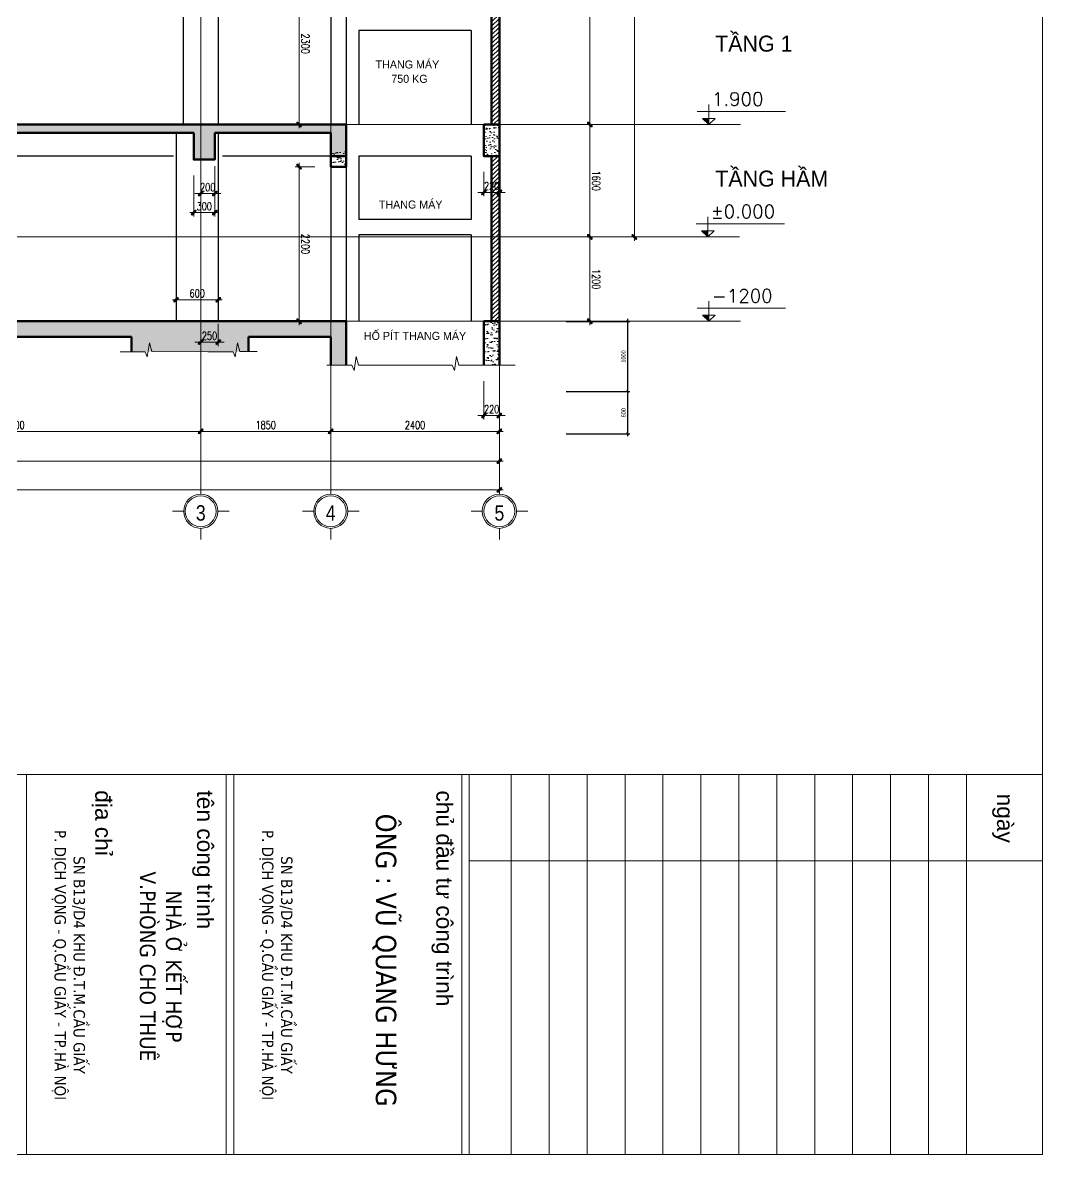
# Model space of a CAD drawing. Extents: x -165145 to 691808, y -202842 to 311040.
# Drawn here: x 602218 to 616730, y 22874 to 38976 of the extents above; entities that cross this region are included whole.
import ezdxf
from ezdxf.enums import TextEntityAlignment as Align

# ---------------------------------------------------------------- set-up
doc = ezdxf.new("R2010")
doc.units = 0
doc.header["$LTSCALE"] = 10
doc.header["$MEASUREMENT"] = 0
for name, pattern in [('ACAD_ISO04W100', [30, 24, -3, 0, -3]), ('HIDDEN', [2.3807, 1.587, -0.7937]), ('TIM', [26.01, 10, -3, 0.01, -3, 10])]:
    doc.linetypes.add(name, pattern=pattern)
doc.layers.get('0').update_dxf_attribs({"linetype": 'CONTINUOUS'})
doc.layers.get('Defpoints').update_dxf_attribs({"color": 5, "linetype": 'CONTINUOUS'})
for name, color, linetype, lineweight in [('ARROWS', 1, 'CONTINUOUS', 0), ('DIM', 8, 'CONTINUOUS', 13), ('GE_KC_DIM', 1, 'CONTINUOUS', 20), ('GE_KC_NETKHUAT', 9, 'HIDDEN', 20), ('KHUNG', 9, 'CONTINUOUS', 13), ('netchia', 2, 'CONTINUOUS', 20), ('NETMANH', 149, 'CONTINUOUS', 5), ('TEXT', 4, 'CONTINUOUS', 20), ('THAY', 147, 'CONTINUOUS', 25), ('TIM TRUC', 8, 'ACAD_ISO04W100', 5), ('TRUC', 251, 'TIM', 5), ('wall', 7, 'CONTINUOUS', 50)]:
    doc.layers.add(name, color=color, linetype=linetype, lineweight=lineweight)
doc.layers.add('KCS_DIM', color=1, linetype='CONTINUOUS')
doc.styles.add('GE_KC-Arial', font='arial.ttf', dxfattribs={"width": 0.75})
doc.styles.add('KCS_SMTEXT', font='arial.ttf', dxfattribs={"width": 0.7})
doc.styles.add('ROMANS', font='romans', dxfattribs={"width": 0.75, "bigfont": 'vns'})
doc.styles.add('STYLE1', font='')
doc.styles.add('Title', font='')
doc.styles.add('VNARIALH', font='', dxfattribs={"width": 0.75})
doc.styles.add('VnArialNarrowH', font='')
doc.styles.get('STYLE1').set_extended_font_data('.VnAvantH')
doc.styles.get('Title').set_extended_font_data('.VnAvantH')
doc.styles.get('VNARIALH').set_extended_font_data('.VnArialH')
doc.styles.get('VnArialNarrowH').set_extended_font_data('.VnArial NarrowH')
doc.dimstyles.new('fit0.75', dxfattribs={"dimscale": 0.5625, "dimtxt": 200, "dimasz": 75, "dimexe": 100, "dimexo": 400, "dimgap": 0.03, "dimtad": 0, "dimdec": 0, "dimdsep": 46, "dimtxsty": 'ROMANS', "dimblk": 'alex', "dimcen": 150, "dimclrd": 8, "dimclre": 8, "dimclrt": 7, "dimaunit": 1, "dimadec": 0, "dimazin": 0, "dimtfac": 0.072, "dimtdec": 0, "dimtix": 1, "dimtmove": 2, "dimatfit": 3, "dimldrblk": 'a-01', "dimfxl": 100, "dimtvp": 0.8, "dimtolj": 1, "dimarcsym": 0})
doc.dimstyles.new('GE_KC_DIM30', dxfattribs={"dimscale": 30, "dimtxt": 2, "dimasz": 1.2, "dimexe": 1.2, "dimexo": 0, "dimgap": 0.8, "dimtad": 1, "dimdec": 0, "dimzin": 1, "dimdsep": 46, "dimtxsty": 'GE_KC-Arial', "dimblk": 'ARCHTICK', "dimcen": 1.2, "dimdle": 1.2, "dimclrd": 1, "dimclre": 1, "dimclrt": 4, "dimadec": 0, "dimazin": 0, "dimtfac": 1, "dimtdec": 0, "dimtix": 1, "dimtmove": 2, "dimatfit": 3, "dimfxl": 0.15, "dimtvp": 0.833333, "dimtolj": 1, "dimtzin": 0, "dimarcsym": 0})

# ---------------------------------------------------------------- blocks, each defined once
blk = doc.blocks.new('tentruc')
at = {"layer": 'DIM'}
for p, q in [((0, 311), (0, 516)), ((-516, 0), (-311, 0)), ((-516, 0), (-311, 0)), ((311, 0), (516, 0)), ((311, 0), (516, 0)), ((0, -516), (0, -311))]:
    blk.add_line(p, q, dxfattribs=at)
at = {"layer": 'DIM', "ltscale": 0.5}
blk.add_circle((0, 0), 311, dxfattribs=at)
at = {"layer": 'DIM'}
blk.add_circle((0, 0), 281, dxfattribs=at)
at = {"layer": 'DIM', "color": 7, "linetype": 'ByBlock', "ltscale": 0.5, "style": 'VNARIALH', "width": 1.1}
blk.add_attdef('A', text='', height=281, dxfattribs=at).set_placement((0, -107), align=Align.CENTER)
blk = doc.blocks.new('alex')
at = {"layer": 'ARROWS'}
h = blk.add_hatch(color=1, dxfattribs=at)
edge = h.paths.add_edge_path()
edge.add_line((0.4, 0.74), (-0.74, -0.4))
edge.add_ellipse((-0.57, -0.57), major_axis=(0.17, 0.17), ratio=1, start_angle=90, end_angle=270)
edge.add_line((-0.4, -0.74), (0.74, 0.4))
edge.add_ellipse((0.57, 0.57), major_axis=(0.17, 0.17), ratio=1, start_angle=270, end_angle=450)
blk.add_lwpolyline([(0.4, 0.74), (-0.74, -0.4, 1), (-0.4, -0.74), (0.74, 0.4, 1)], format="xyb", close=True, dxfattribs=at)
at = {"layer": 'netchia', "color": 2}
for p, q in [((1.27, 0), (-1.27, 0)), ((0, -1.27), (0, 1.27))]:
    blk.add_line(p, q, dxfattribs=at)
blk = doc.blocks.new('*D693')
at = {"layer": 'Defpoints', "color": 0, "ltscale": 3, "transparency": 16777216}
for p in [(1202409, -298316), (1201959, -300616), (1202409, -300616)]:
    blk.add_point(p, dxfattribs=at)
at = {"layer": 'DIM', "color": 8, "lineweight": -2, "ltscale": 3, "transparency": 16777216}
for p, q in [((1202184, -298316), (1201903, -298316)), ((1201959, -298358), (1201959, -300574)), ((1202184, -300616), (1201903, -300616))]:
    blk.add_line(p, q, dxfattribs=at)
at = {"layer": 'DIM', "color": 8, "lineweight": -2, "ltscale": 3, "transparency": 16777216, "xscale": 42.1875, "yscale": 42.1875, "zscale": 42.1875}
for p, rotation in [((1201959, -298316), 90.00043988019083), ((1201959, -300616), 270.0004398801908)]:
    blk.add_blockref('alex', p, dxfattribs=dict(at, rotation=rotation))
at = {"layer": 'DIM', "color": 7, "ltscale": 3, "transparency": 16777216, "insert": (1202049, -299466), "char_height": 112.5, "attachment_point": 5, "rotation": 270.0004, "style": 'ROMANS'}
blk.add_mtext('\\A1;2300', dxfattribs=at)
blk = doc.blocks.new('a-01')
at = {"layer": 'ARROWS'}
blk.add_hatch(color=256, dxfattribs=at).paths.add_polyline_path([(-1.8, 0.49), (-1.8, -0.49), (0, 0)])
at = {"layer": 'netchia'}
blk.add_lwpolyline([(-1.8, 0.49), (-1.8, -0.49), (0, 0), (0, 0)], close=True, dxfattribs=at)
blk = doc.blocks.new('*D705')
at = {"layer": 'Defpoints', "color": 0, "ltscale": 3, "transparency": 16777216}
for p in [(1202409, -301216), (1201959, -303416), (1202409, -303416)]:
    blk.add_point(p, dxfattribs=at)
at = {"layer": 'DIM', "color": 8, "lineweight": -2, "ltscale": 3, "transparency": 16777216}
for p, q in [((1202184, -301216), (1201903, -301216)), ((1201959, -301258), (1201959, -303374)), ((1202184, -303416), (1201903, -303416))]:
    blk.add_line(p, q, dxfattribs=at)
at = {"layer": 'DIM', "color": 8, "lineweight": -2, "ltscale": 3, "transparency": 16777216, "xscale": 42.1875, "yscale": 42.1875, "zscale": 42.1875}
for p, rotation in [((1201959, -301216), 90.00043988019083), ((1201959, -303416), 270.0004398801908)]:
    blk.add_blockref('alex', p, dxfattribs=dict(at, rotation=rotation))
at = {"layer": 'DIM', "color": 7, "ltscale": 3, "transparency": 16777216, "insert": (1202049, -302316), "char_height": 112.5, "attachment_point": 5, "rotation": 270.0004, "style": 'ROMANS'}
blk.add_mtext('\\A1;2200', dxfattribs=at)
blk = doc.blocks.new('*D735')
at = {"layer": 'Defpoints', "color": 0, "ltscale": 3, "transparency": 16777216}
for p in [(1204818, -302216), (1206097, -302216), (1204818, -303416)]:
    blk.add_point(p, dxfattribs=at)
at = {"layer": 'DIM', "color": 8, "lineweight": -2, "ltscale": 3, "transparency": 16777216}
for p, q in [((1205043, -302216), (1206153, -302216)), ((1206097, -303374), (1206097, -302258)), ((1205043, -303416), (1206153, -303416))]:
    blk.add_line(p, q, dxfattribs=at)
at = {"layer": 'DIM', "color": 8, "lineweight": -2, "ltscale": 3, "transparency": 16777216, "xscale": 42.1875, "yscale": 42.1875, "zscale": 42.1875}
for p, rotation in [((1206097, -302216), 90.00043988019083), ((1206097, -303416), 270.0004398801908)]:
    blk.add_blockref('alex', p, dxfattribs=dict(at, rotation=rotation))
at = {"layer": 'DIM', "color": 7, "ltscale": 3, "transparency": 16777216, "insert": (1206187, -302816), "char_height": 112.5, "attachment_point": 5, "rotation": 270.0004, "style": 'ROMANS'}
blk.add_mtext('\\A1;1200', dxfattribs=at)
blk = doc.blocks.new('*D736')
at = {"layer": 'Defpoints', "color": 0, "ltscale": 3, "transparency": 16777216}
for p in [(1204817, -300616), (1206097, -300616), (1204818, -302216)]:
    blk.add_point(p, dxfattribs=at)
at = {"layer": 'DIM', "color": 8, "lineweight": -2, "ltscale": 3, "transparency": 16777216}
for p, q in [((1205042, -300616), (1206153, -300616)), ((1206097, -302174), (1206097, -300658)), ((1205043, -302216), (1206153, -302216))]:
    blk.add_line(p, q, dxfattribs=at)
at = {"layer": 'DIM', "color": 8, "lineweight": -2, "ltscale": 3, "transparency": 16777216, "xscale": 42.1875, "yscale": 42.1875, "zscale": 42.1875}
for p, rotation in [((1206097, -300616), 90.00043988019083), ((1206097, -302216), 270.0004398801908)]:
    blk.add_blockref('alex', p, dxfattribs=dict(at, rotation=rotation))
at = {"layer": 'DIM', "color": 7, "ltscale": 3, "transparency": 16777216, "insert": (1206187, -301416), "char_height": 112.5, "attachment_point": 5, "rotation": 270.0004, "style": 'ROMANS'}
blk.add_mtext('\\A1;1600', dxfattribs=at)
blk = doc.blocks.new('*D737')
at = {"layer": 'Defpoints', "color": 0, "ltscale": 3, "transparency": 16777216}
for p in [(1204817, -297116), (1206097, -297116), (1204817, -300616)]:
    blk.add_point(p, dxfattribs=at)
at = {"layer": 'DIM', "color": 8, "lineweight": -2, "ltscale": 3, "transparency": 16777216}
for p, q in [((1205042, -297116), (1206153, -297116)), ((1206097, -300574), (1206097, -297158)), ((1205042, -300616), (1206153, -300616))]:
    blk.add_line(p, q, dxfattribs=at)
at = {"layer": 'DIM', "color": 8, "lineweight": -2, "ltscale": 3, "transparency": 16777216, "xscale": 42.1875, "yscale": 42.1875, "zscale": 42.1875}
for p, rotation in [((1206097, -297116), 90.00043988019083), ((1206097, -300616), 270.0004398801908)]:
    blk.add_blockref('alex', p, dxfattribs=dict(at, rotation=rotation))
at = {"layer": 'DIM', "color": 7, "ltscale": 3, "transparency": 16777216, "insert": (1206187, -298866), "char_height": 112.5, "attachment_point": 5, "rotation": 270.0004, "style": 'ROMANS'}
blk.add_mtext('\\A1;3500', dxfattribs=at)
blk = doc.blocks.new('*D749')
at = {"layer": 'Defpoints', "color": 0, "transparency": 16777216}
for p in [(1187309, -303831), (1204809, -304051), (1204809, -305814)]:
    blk.add_point(p, dxfattribs=at)
at = {"layer": 'DIM', "color": 8, "lineweight": -2, "transparency": 16777216}
for p, q in [((1187309, -304056), (1187309, -305871)), ((1204809, -304276), (1204809, -305871)), ((1187352, -305814), (1204767, -305814))]:
    blk.add_line(p, q, dxfattribs=at)
at = {"layer": 'DIM', "color": 8, "lineweight": -2, "transparency": 16777216, "xscale": 42.1875, "yscale": 42.1875, "zscale": 42.1875, "rotation": 180}
blk.add_blockref('alex', (1187309, -305814), dxfattribs=at)
at = {"layer": 'DIM', "color": 8, "lineweight": -2, "transparency": 16777216, "xscale": 42.1875, "yscale": 42.1875, "zscale": 42.1875}
blk.add_blockref('alex', (1204809, -305814), dxfattribs=at)
at = {"layer": 'DIM', "color": 7, "transparency": 16777216, "insert": (1196059, -305724), "char_height": 112.5, "attachment_point": 5, "style": 'ROMANS'}
blk.add_mtext('\\A1;17500', dxfattribs=at)
blk = doc.blocks.new('cot0.000')
at = {"linetype": 'ByBlock', "ltscale": 0.5}
blk.add_hatch(color=7, dxfattribs=at).paths.add_polyline_path([(0, 65), (-67, 65), (0, 0)])
at = {"color": 7, "linetype": 'ByBlock', "ltscale": 0.5}
for p, q in [((-124, 138), (807, 138)), ((0, 212), (0, 0)), ((-121, 0), (332, 0)), ((0, 0), (-67, 65)), ((-67, 65), (67, 65)), ((0, 0), (67, 65))]:
    blk.add_line(p, q, dxfattribs=at)
at = {"color": 7, "linetype": 'ByBlock', "ltscale": 0.5, "style": 'ROMANS'}
blk.add_attdef('%%P0.000', (33, 199), '', height=141, dxfattribs=at)
blk = doc.blocks.new('*D729')
at = {"layer": 'Defpoints', "color": 0, "transparency": 16777216}
for p in [(1204809, -277166), (1204939, -302216), (1206730, -302216)]:
    blk.add_point(p, dxfattribs=at)
at = {"layer": 'DIM', "color": 8, "lineweight": -2, "transparency": 16777216}
for p, q in [((1205034, -277166), (1206786, -277166)), ((1206730, -277208), (1206730, -302174)), ((1205164, -302216), (1206786, -302216))]:
    blk.add_line(p, q, dxfattribs=at)
at = {"layer": 'DIM', "color": 8, "lineweight": -2, "transparency": 16777216, "xscale": 42.1875, "yscale": 42.1875, "zscale": 42.1875}
for p, rotation in [((1206730, -277166), 90), ((1206730, -302216), 270)]:
    blk.add_blockref('alex', p, dxfattribs=dict(at, rotation=rotation))
at = {"layer": 'DIM', "color": 7, "transparency": 16777216, "insert": (1206640, -289691), "char_height": 112.5, "attachment_point": 5, "rotation": 90, "style": 'ROMANS'}
blk.add_mtext('\\A1;25050', dxfattribs=at)
blk = doc.blocks.new('*D731')
at = {"layer": 'Defpoints', "color": 0, "transparency": 16777216}
for p in [(1189959, -304658), (1204809, -304658), (1204809, -305406)]:
    blk.add_point(p, dxfattribs=at)
at = {"layer": 'DIM', "color": 8, "lineweight": -2, "transparency": 16777216}
for p, q in [((1189959, -304883), (1189959, -305462)), ((1204809, -304883), (1204809, -305462)), ((1190002, -305406), (1204767, -305406))]:
    blk.add_line(p, q, dxfattribs=at)
at = {"layer": 'DIM', "color": 8, "lineweight": -2, "transparency": 16777216, "xscale": 42.1875, "yscale": 42.1875, "zscale": 42.1875, "rotation": 180}
blk.add_blockref('alex', (1189959, -305406), dxfattribs=at)
at = {"layer": 'DIM', "color": 8, "lineweight": -2, "transparency": 16777216, "xscale": 42.1875, "yscale": 42.1875, "zscale": 42.1875}
blk.add_blockref('alex', (1204809, -305406), dxfattribs=at)
at = {"layer": 'DIM', "color": 7, "transparency": 16777216, "insert": (1197384, -305316), "char_height": 112.5, "attachment_point": 5, "style": 'ROMANS'}
blk.add_mtext('\\A1;14850', dxfattribs=at)
blk = doc.blocks.new('*D775')
at = {"layer": 'Defpoints', "color": 0, "transparency": 16777216}
for p in [(1202409, -304042), (1204809, -304042), (1202409, -304982)]:
    blk.add_point(p, dxfattribs=at)
at = {"layer": 'DIM', "color": 8, "lineweight": -2, "transparency": 16777216}
for p, q in [((1202409, -304267), (1202409, -305038)), ((1204809, -304267), (1204809, -305038)), ((1204767, -304982), (1202452, -304982))]:
    blk.add_line(p, q, dxfattribs=at)
at = {"layer": 'DIM', "color": 8, "lineweight": -2, "transparency": 16777216, "xscale": 42.1875, "yscale": 42.1875, "zscale": 42.1875, "rotation": 180}
blk.add_blockref('alex', (1202409, -304982), dxfattribs=at)
at = {"layer": 'DIM', "color": 8, "lineweight": -2, "transparency": 16777216, "xscale": 42.1875, "yscale": 42.1875, "zscale": 42.1875}
blk.add_blockref('alex', (1204809, -304982), dxfattribs=at)
at = {"layer": 'DIM', "color": 7, "transparency": 16777216, "insert": (1203609, -304892), "char_height": 112.5, "attachment_point": 5, "style": 'ROMANS'}
blk.add_mtext('\\A1;2400', dxfattribs=at)
blk = doc.blocks.new('*D776')
at = {"layer": 'Defpoints', "color": 0, "transparency": 16777216}
for p in [(1200559, -303848), (1202409, -304042), (1200559, -304982)]:
    blk.add_point(p, dxfattribs=at)
at = {"layer": 'DIM', "color": 8, "lineweight": -2, "transparency": 16777216}
for p, q in [((1200559, -304073), (1200559, -305038)), ((1202409, -304267), (1202409, -305038)), ((1202367, -304982), (1200602, -304982))]:
    blk.add_line(p, q, dxfattribs=at)
at = {"layer": 'DIM', "color": 8, "lineweight": -2, "transparency": 16777216, "xscale": 42.1875, "yscale": 42.1875, "zscale": 42.1875, "rotation": 180}
blk.add_blockref('alex', (1200559, -304982), dxfattribs=at)
at = {"layer": 'DIM', "color": 8, "lineweight": -2, "transparency": 16777216, "xscale": 42.1875, "yscale": 42.1875, "zscale": 42.1875}
blk.add_blockref('alex', (1202409, -304982), dxfattribs=at)
at = {"layer": 'DIM', "color": 7, "transparency": 16777216, "insert": (1201484, -304892), "char_height": 112.5, "attachment_point": 5, "style": 'ROMANS'}
blk.add_mtext('\\A1;1850', dxfattribs=at)
blk = doc.blocks.new('*D752')
at = {"layer": 'Defpoints', "color": 0, "transparency": 16777216}
for p in [(1195259, -303848), (1200559, -303848), (1195259, -304982)]:
    blk.add_point(p, dxfattribs=at)
at = {"layer": 'DIM', "color": 8, "lineweight": -2, "transparency": 16777216}
for p, q in [((1195259, -304073), (1195259, -305038)), ((1200559, -304073), (1200559, -305038)), ((1200517, -304982), (1195302, -304982))]:
    blk.add_line(p, q, dxfattribs=at)
at = {"layer": 'DIM', "color": 8, "lineweight": -2, "transparency": 16777216, "xscale": 42.1875, "yscale": 42.1875, "zscale": 42.1875, "rotation": 180}
blk.add_blockref('alex', (1195259, -304982), dxfattribs=at)
at = {"layer": 'DIM', "color": 8, "lineweight": -2, "transparency": 16777216, "xscale": 42.1875, "yscale": 42.1875, "zscale": 42.1875}
blk.add_blockref('alex', (1200559, -304982), dxfattribs=at)
at = {"layer": 'DIM', "color": 7, "transparency": 16777216, "insert": (1197909, -304892), "char_height": 112.5, "attachment_point": 5, "style": 'ROMANS'}
blk.add_mtext('\\A1;5300', dxfattribs=at)
blk = doc.blocks.new('*D754')
at = {"layer": 'Defpoints', "color": 0, "transparency": 16777216}
for p in [(1200209, -302986), (1200809, -302986), (1200209, -303109)]:
    blk.add_point(p, dxfattribs=at)
at = {"layer": 'DIM', "color": 8, "lineweight": -2, "transparency": 16777216}
for p, q in [((1200209, -303211), (1200209, -303166)), ((1200767, -303109), (1200252, -303109)), ((1200809, -303211), (1200809, -303166))]:
    blk.add_line(p, q, dxfattribs=at)
at = {"layer": 'DIM', "color": 8, "lineweight": -2, "transparency": 16777216, "xscale": 42.1875, "yscale": 42.1875, "zscale": 42.1875, "rotation": 180}
blk.add_blockref('alex', (1200209, -303109), dxfattribs=at)
at = {"layer": 'DIM', "color": 8, "lineweight": -2, "transparency": 16777216, "xscale": 42.1875, "yscale": 42.1875, "zscale": 42.1875}
blk.add_blockref('alex', (1200809, -303109), dxfattribs=at)
at = {"layer": 'DIM', "color": 7, "transparency": 16777216, "insert": (1200509, -303019), "char_height": 112.5, "attachment_point": 5, "style": 'ROMANS'}
blk.add_mtext('\\A1;600', dxfattribs=at)
blk = doc.blocks.new('*D766')
at = {"layer": 'Defpoints', "color": 0, "transparency": 16777216}
for p in [(1200459, -301116), (1200759, -301116), (1200459, -301870)]:
    blk.add_point(p, dxfattribs=at)
at = {"layer": 'DIM', "color": 8, "lineweight": -2, "transparency": 16777216}
for p, q in [((1200459, -301341), (1200459, -301926)), ((1200759, -301341), (1200759, -301926)), ((1200717, -301870), (1200502, -301870))]:
    blk.add_line(p, q, dxfattribs=at)
at = {"layer": 'DIM', "color": 8, "lineweight": -2, "transparency": 16777216, "xscale": 42.1875, "yscale": 42.1875, "zscale": 42.1875, "rotation": 180}
blk.add_blockref('alex', (1200459, -301870), dxfattribs=at)
at = {"layer": 'DIM', "color": 8, "lineweight": -2, "transparency": 16777216, "xscale": 42.1875, "yscale": 42.1875, "zscale": 42.1875}
blk.add_blockref('alex', (1200759, -301870), dxfattribs=at)
at = {"layer": 'DIM', "color": 7, "transparency": 16777216, "insert": (1200609, -301780), "char_height": 112.5, "attachment_point": 5, "style": 'ROMANS'}
blk.add_mtext('\\A1;300', dxfattribs=at)
blk = doc.blocks.new('*D779')
at = {"layer": 'Defpoints', "color": 0, "transparency": 16777216}
for p in [(1204589, -301066), (1204809, -301066), (1204589, -301581)]:
    blk.add_point(p, dxfattribs=at)
at = {"layer": 'DIM', "color": 8, "lineweight": -2, "transparency": 16777216}
for p, q in [((1204589, -301291), (1204589, -301637)), ((1204809, -301291), (1204809, -301637)), ((1204547, -301581), (1204505, -301581)), ((1204809, -301581), (1204589, -301581)), ((1204852, -301581), (1204894, -301581))]:
    blk.add_line(p, q, dxfattribs=at)
at = {"layer": 'DIM', "color": 8, "lineweight": -2, "transparency": 16777216, "xscale": 42.1875, "yscale": 42.1875, "zscale": 42.1875}
blk.add_blockref('alex', (1204589, -301581), dxfattribs=at)
at = {"layer": 'DIM', "color": 8, "lineweight": -2, "transparency": 16777216, "xscale": 42.1875, "yscale": 42.1875, "zscale": 42.1875, "rotation": 180}
blk.add_blockref('alex', (1204809, -301581), dxfattribs=at)
at = {"layer": 'DIM', "color": 7, "transparency": 16777216, "insert": (1204699, -301491), "char_height": 112.5, "attachment_point": 5, "style": 'ROMANS'}
blk.add_mtext('\\A1;220', dxfattribs=at)
blk = doc.blocks.new('*D780')
at = {"layer": 'Defpoints', "color": 0, "transparency": 16777216}
for p in [(1204589, -304041), (1204809, -304041), (1204589, -304756)]:
    blk.add_point(p, dxfattribs=at)
at = {"layer": 'DIM', "color": 8, "lineweight": -2, "transparency": 16777216}
for p, q in [((1204589, -304266), (1204589, -304812)), ((1204809, -304266), (1204809, -304812)), ((1204547, -304756), (1204505, -304756)), ((1204809, -304756), (1204589, -304756)), ((1204852, -304756), (1204894, -304756))]:
    blk.add_line(p, q, dxfattribs=at)
at = {"layer": 'DIM', "color": 8, "lineweight": -2, "transparency": 16777216, "xscale": 42.1875, "yscale": 42.1875, "zscale": 42.1875}
blk.add_blockref('alex', (1204589, -304756), dxfattribs=at)
at = {"layer": 'DIM', "color": 8, "lineweight": -2, "transparency": 16777216, "xscale": 42.1875, "yscale": 42.1875, "zscale": 42.1875, "rotation": 180}
blk.add_blockref('alex', (1204809, -304756), dxfattribs=at)
at = {"layer": 'DIM', "color": 7, "transparency": 16777216, "insert": (1204699, -304666), "char_height": 112.5, "attachment_point": 5, "style": 'ROMANS'}
blk.add_mtext('\\A1;220', dxfattribs=at)
blk = doc.blocks.new('*D801')
at = {"layer": 'Defpoints', "color": 0, "transparency": 16777216}
for p in [(1200559, -300982), (1200759, -300982), (1200759, -301598)]:
    blk.add_point(p, dxfattribs=at)
at = {"layer": 'DIM', "color": 8, "lineweight": -2, "transparency": 16777216}
for p, q in [((1200559, -301207), (1200559, -301654)), ((1200759, -301207), (1200759, -301654)), ((1200517, -301598), (1200475, -301598)), ((1200559, -301598), (1200759, -301598)), ((1200802, -301598), (1200844, -301598))]:
    blk.add_line(p, q, dxfattribs=at)
at = {"layer": 'DIM', "color": 8, "lineweight": -2, "transparency": 16777216, "xscale": 42.1875, "yscale": 42.1875, "zscale": 42.1875}
blk.add_blockref('alex', (1200559, -301598), dxfattribs=at)
at = {"layer": 'DIM', "color": 8, "lineweight": -2, "transparency": 16777216, "xscale": 42.1875, "yscale": 42.1875, "zscale": 42.1875, "rotation": 180}
blk.add_blockref('alex', (1200759, -301598), dxfattribs=at)
at = {"layer": 'DIM', "color": 7, "transparency": 16777216, "insert": (1200659, -301508), "char_height": 112.5, "attachment_point": 5, "style": 'ROMANS'}
blk.add_mtext('\\A1;200', dxfattribs=at)
blk = doc.blocks.new('*D802')
at = {"layer": 'Defpoints', "color": 0, "transparency": 16777216}
for p in [(1200559, -303226), (1200809, -303226), (1200809, -303712)]:
    blk.add_point(p, dxfattribs=at)
at = {"layer": 'DIM', "color": 8, "lineweight": -2, "transparency": 16777216}
for p, q in [((1200559, -303451), (1200559, -303768)), ((1200809, -303451), (1200809, -303768)), ((1200517, -303712), (1200475, -303712)), ((1200559, -303712), (1200809, -303712)), ((1200852, -303712), (1200894, -303712))]:
    blk.add_line(p, q, dxfattribs=at)
at = {"layer": 'DIM', "color": 8, "lineweight": -2, "transparency": 16777216, "xscale": 42.1875, "yscale": 42.1875, "zscale": 42.1875}
blk.add_blockref('alex', (1200559, -303712), dxfattribs=at)
at = {"layer": 'DIM', "color": 8, "lineweight": -2, "transparency": 16777216, "xscale": 42.1875, "yscale": 42.1875, "zscale": 42.1875, "rotation": 180}
blk.add_blockref('alex', (1200809, -303712), dxfattribs=at)
at = {"layer": 'DIM', "color": 7, "transparency": 16777216, "insert": (1200684, -303622), "char_height": 112.5, "attachment_point": 5, "style": 'ROMANS'}
blk.add_mtext('\\A1;250', dxfattribs=at)
blk = doc.blocks.new('_ArchTick')
at = {"color": 0, "linetype": 'ByBlock', "const_width": 0.15}
blk.add_lwpolyline([(-0.5, -0.5), (0.5, 0.5)], dxfattribs=at)
blk = doc.blocks.new('*D1362')
at = {"layer": 'Defpoints', "color": 0, "transparency": 16777216}
for p in [(609952, 34726), (609952, 33726), (610824, 33726)]:
    blk.add_point(p, dxfattribs=at)
at = {"layer": 'GE_KC_DIM', "color": 1, "lineweight": -2, "transparency": 16777216}
for p, q in [((609952, 34726), (610860, 34726)), ((610824, 34762), (610824, 33690)), ((609952, 33726), (610860, 33726))]:
    blk.add_line(p, q, dxfattribs=at)
at = {"layer": 'GE_KC_DIM', "color": 1, "lineweight": -2, "transparency": 16777216, "xscale": 36, "yscale": 36, "zscale": 36}
for p, rotation in [((610824, 34726), 90), ((610824, 33726), 270)]:
    blk.add_blockref('_ArchTick', p, dxfattribs=dict(at, rotation=rotation))
at = {"layer": 'GE_KC_DIM', "color": 4, "transparency": 16777216, "insert": (610770, 34226), "char_height": 60, "attachment_point": 5, "rotation": 90, "style": 'GE_KC-Arial'}
blk.add_mtext('\\A1;1000', dxfattribs=at)
blk = doc.blocks.new('*D1363')
at = {"layer": 'Defpoints', "color": 0, "transparency": 16777216}
for p in [(609952, 33726), (609952, 33126), (610824, 33126)]:
    blk.add_point(p, dxfattribs=at)
at = {"layer": 'GE_KC_DIM', "color": 1, "lineweight": -2, "transparency": 16777216}
for p, q in [((609952, 33726), (610860, 33726)), ((610824, 33762), (610824, 33090)), ((609952, 33126), (610860, 33126))]:
    blk.add_line(p, q, dxfattribs=at)
at = {"layer": 'GE_KC_DIM', "color": 1, "lineweight": -2, "transparency": 16777216, "xscale": 36, "yscale": 36, "zscale": 36}
for p, rotation in [((610824, 33726), 90), ((610824, 33126), 270)]:
    blk.add_blockref('_ArchTick', p, dxfattribs=dict(at, rotation=rotation))
at = {"layer": 'GE_KC_DIM', "color": 4, "transparency": 16777216, "insert": (610770, 33426), "char_height": 60, "attachment_point": 5, "rotation": 90, "style": 'GE_KC-Arial'}
blk.add_mtext('\\A1;600', dxfattribs=at)
blk = doc.blocks.new('A$C3ded5db0')
at = {"layer": 'DIM'}
h = blk.add_hatch(dxfattribs=at)
h.set_pattern_fill('ANSI31', color=256, scale=350, style=0)
h.set_pattern_definition([(45, (-1182612.623, 159693.5), (-30.9359217, 30.9359217), [])])
h.paths.add_polyline_path([(23772.3, 17702.2), (23662.3, 17702.2), (23662.4, 14652.2), (23772.4, 14652.2)])
h.paths.add_polyline_path([(23772.3, 21152.2), (23662.3, 21152.2), (23662.3, 18152.2), (23772.3, 18152.2)])
h.paths.add_polyline_path([(23772.3, 24602.2), (23662.3, 24602.2), (23662.3, 21602.2), (23772.3, 21602.2)])
h.paths.add_polyline_path([(23772.3, 28052.2), (23662.3, 28052.2), (23662.3, 25052.2), (23772.3, 25052.2)])
h.paths.add_polyline_path([(23772.2, 31502.2), (23662.2, 31502.2), (23662.3, 28502.2), (23772.3, 28502.2)])
h.paths.add_polyline_path([(23662.2, 34852.2), (23662.2, 31952.2), (23772.2, 31952.2), (23772.2, 34852.2)])
h.paths.add_polyline_path([(23772.2, 37652.2), (23662.2, 37652.2), (23662.2, 35302.2), (23772.2, 35302.2)])
h = blk.add_hatch(dxfattribs=at)
h.set_pattern_fill('AR-SAND', color=256, scale=50, style=0)
h.set_pattern_definition([(37.5, (-1220959.22, 315268.39), (-3.149668, 96.3411885), [0, -76, 0, -85, 0, -81.25]), (7.5, (-1220959.22, 315268.39), (88.488835, 141.107303), [0, -41, 0, -68.5, 0, -26.25]), (327.5, (-1221020.72, 315268.39), (155.707093, 0.2829527), [0, -25, 0, -90, 0, -117.5]), (317.5, (-1221020.72, 315268.39), (150.30633, 43.883778), [0, -12.5, 0, -59, 0, -67.5])])
h.paths.add_polyline_path([(21592.4, 11852.5), (6742.4, 11852.4), (6742.4, 12932.4), (8065.3, 12932.4), (10461, 14352.1), (10652.4, 14352.1), (10652.4, 14532.1), (14023.8, 14532.1), (14022.4, 14152.1), (14422.4, 14152.1), (14423.8, 14532.1), (19422.4, 14532.1), (19422.4, 14152.7), (19722.4, 14152.7), (19722.4, 14532.7), (21372.4, 14532.1), (21372.2, 14202.1), (21592.4, 14202.1), (21592.4, 14652.1), (10432.4, 14652.1), (10432.4, 14474), (8032.4, 13052.3), (6272.4, 13052.3), (6272.4, 12932.4), (6522.4, 12932.4), (6522.4, 11419.9), (6872.4, 11419.9), (6872.4, 11632.4), (8072.4, 11632.4), (8072.4, 11419.9), (10593.4, 11419.9), (10593.4, 11632.4), (13318.4, 11632.5), (13318.4, 11419.9), (15000.4, 11419.9), (15000.4, 11632.5), (18538.1, 11632.5), (18538.1, 11420), (20200.8, 11422), (20200.8, 11632.5), (21372.4, 11632.5), (21372.4, 11226.3), (21592.4, 11226.3)])
h = blk.add_hatch(dxfattribs=at)
h.set_pattern_fill('AR-SAND', color=256, scale=50, style=0)
h.set_pattern_definition([(37.5, (-1182612.62, 159693.5), (-3.149668, 96.3411885), [0, -76, 0, -85, 0, -81.25]), (7.5, (-1182612.62, 159693.5), (88.488835, 141.107303), [0, -41, 0, -68.5, 0, -26.25]), (327.5, (-1182674.12, 159693.5), (155.707093, 0.2829527), [0, -25, 0, -90, 0, -117.5]), (317.5, (-1182674.12, 159693.5), (150.30633, 43.883778), [0, -12.5, 0, -59, 0, -67.5])])
h.paths.add_polyline_path([(23772.4, 14532.2), (23772.4, 14652.2), (23662.4, 14652.2), (23552.4, 14652.2), (23552.4, 14202.2), (23772.4, 14202.2)])
at = {"layer": 'DIM', "ltscale": 3}
h = blk.add_hatch(dxfattribs=at)
h.set_pattern_fill('AR-SAND', color=256, scale=50, style=0)
h.set_pattern_definition([(37.5, (-781815.81, 263538.11), (-3.149668, 96.3411885), [0, -76, 0, -85, 0, -81.25]), (7.5, (-781815.81, 263538.11), (88.488835, 141.107303), [0, -41, 0, -68.5, 0, -26.25]), (327.5, (-781877.31, 263538.11), (155.707093, 0.282953), [0, -25, 0, -90, 0, -117.5]), (317.5, (-781877.31, 263538.11), (150.30633, 43.883778), [0, -12.5, 0, -59, 0, -67.5])])
h.paths.add_polyline_path([(21372.4, 14272.1), (21592.4, 14272.1), (21592.4, 14052.1), (21372.4, 14052.1)])
h = blk.add_hatch(dxfattribs=at)
h.set_pattern_fill('ANSI31', color=256, scale=350, style=0)
h.set_pattern_definition([(45, (-777669.392, 262988.124), (-30.9359217, 30.9359217), [])])
h.paths.add_polyline_path([(23772.4, 11852.1), (23662.4, 11852.1), (23662.4, 14202.2), (23772.4, 14202.2)])
at = {"layer": 'DIM'}
h = blk.add_hatch(dxfattribs=at)
h.set_pattern_fill('AR-SAND', color=256, scale=50, style=0)
h.set_pattern_definition([(37.5, (-1182612.63, 159893.88), (-3.149668, 96.3411885), [0, -76, 0, -85, 0, -81.25]), (7.5, (-1182612.63, 159893.88), (88.488835, 141.107303), [0, -41, 0, -68.5, 0, -26.25]), (327.5, (-1182674.13, 159893.88), (155.707093, 0.2829527), [0, -25, 0, -90, 0, -117.5]), (317.5, (-1182674.13, 159893.88), (150.30633, 43.883778), [0, -12.5, 0, -59, 0, -67.5])])
h.paths.add_polyline_path([(23772.4, 11852.5), (23552.4, 11852.5), (23552.4, 11227.4), (23772.4, 11226.9)])
blk.add_line((21592.4, 11852.5), (23552.4, 11852.5), dxfattribs=at)
at = {"layer": 'DIM', "ltscale": 3}
blk.add_lwpolyline([(19422.4, 14652.7), (19722.4, 14652.7)], dxfattribs=at)
at = {"layer": 'DIM', "ltscale": 0.05}
for points in [[(19625.3, 11420), (18824.8, 11422), (18791.3, 11547), (18760.3, 11347.5), (18729.8, 11420), (18373.3, 11420)], [(20324.8, 11422), (20076.8, 11422), (20043.3, 11547), (20012.3, 11347.5), (19981.8, 11420), (19625.3, 11420)], [(22968.9, 11226.3), (21768.4, 11228.3), (21734.9, 11353.3), (21703.9, 11153.8), (21673.4, 11226.3), (21316.9, 11226.3)], [(23996.6, 11226.3), (23196.1, 11228.3), (23162.6, 11353.3), (23131.6, 11153.8), (23101.1, 11226.3), (22344.6, 11226.3)]]:
    blk.add_lwpolyline(points, dxfattribs=at)
blk.add_lwpolyline([(0.2, 0), (0.2, 5403.1), (31500, 5403.1), (31500, 0)], close=True, dxfattribs=at)
at = {"layer": 'KHUNG', "color": 7}
for p, q in [((30420.5, 5403.1), (30420.5, 0)), ((23344.4, 4175.5), (31500, 4175.5))]:
    blk.add_line(p, q, dxfattribs=at)
for points in [[(0, 44550), (0, 0), (31500, 0), (31500, 44550)], [(17041.6, 5403.1), (17041.6, 0), (19886.4, 0), (19886.4, 5403.1)], [(19994.5, 5403.1), (19994.5, 0), (23236.3, 0), (23236.3, 5403.1)], [(23344.4, 5403.1), (23344.4, 0), (31500, 0), (31500, 5403.1)]]:
    blk.add_lwpolyline(points, close=True, dxfattribs=at)
at = {"layer": 'NETMANH', "ltscale": 0.05}
for p, q in [((23940.2, 5403.1), (23940.2, 0)), ((24480.2, 5403.1), (24480.2, 0)), ((25020.2, 5403.1), (25020.2, 0)), ((25560.2, 5403.1), (25560.2, 0)), ((26100.2, 5403.1), (26100.2, 0)), ((26640.2, 5403.1), (26640.2, 0)), ((27180.2, 5403.1), (27180.2, 0)), ((27720.2, 5403.1), (27720.2, 0)), ((28260.2, 5403.1), (28260.2, 0)), ((28800.2, 5403.1), (28800.2, 0)), ((29340.2, 5403.1), (29340.2, 0)), ((29880.2, 5403.1), (29880.2, 0))]:
    blk.add_line(p, q, dxfattribs=at)
at = {"layer": 'THAY', "ltscale": 0.05}
for p, q in [((21592.3, 21602.1), (21592.4, 11852.5)), ((21372.3, 21482.1), (21372.4, 14652.1)), ((23772.3, 21482.2), (23772.4, 14652.2)), ((19272.3, 21152.1), (19272.3, 14652.1)), ((19772.3, 21152.1), (19772.3, 14652.1)), ((23372.3, 15992.2), (21772.3, 15992.1)), ((21772.3, 15992.1), (21772.4, 14652.1)), ((23372.3, 15992.2), (23372.4, 14652.2)), ((19172.3, 14532.2), (19172.3, 11852.6)), ((19772.3, 14532.1), (19772.3, 11852.5)), ((21372.4, 14532.1), (21372.4, 11852.5)), ((23772.4, 14532.2), (23772.4, 11852.5)), ((19132.4, 14202.2), (14522.4, 14202.1)), ((21372.4, 14202.1), (19832.4, 14202.7)), ((23372.4, 14202.2), (21772.4, 14202.1)), ((21772.4, 14202.1), (21772.4, 13302.1)), ((23372.4, 14202.2), (23372.4, 13302.1)), ((23772.4, 14202.2), (23552.4, 14202.2)), ((23372.4, 13302.1), (21772.4, 13302.1)), ((21772.4, 13082.1), (21772.4, 11852.5)), ((23372.4, 13082.1), (21772.4, 13082.1)), ((23372.4, 13082.1), (23372.4, 11852.5))]:
    blk.add_line(p, q, dxfattribs=at)
at = {"layer": 'TIM TRUC', "ltscale": 0.05}
blk.add_line((26589.6, 14652.2), (3755.3, 14652), dxfattribs=at)
at = {"layer": 'TRUC', "ltscale": 0.05}
for p, q in [((19522, 38777.4), (19522.5, 9393.5)), ((21372, 38102.6), (21372.5, 9393.5)), ((23772, 38102.6), (23772.5, 9393.6)), ((26589.7, 14652.7), (3755.3, 14652.3)), ((26589.7, 13052.7), (3755.3, 13052.3)), ((26589.7, 11852.7), (3755.3, 11852.3))]:
    blk.add_line(p, q, dxfattribs=at)
at = {"layer": 'wall', "ltscale": 0.05}
for p, q in [((21592.4, 14652.1), (13922.4, 14652.1)), ((19422.4, 14532.7), (14423.8, 14532.1)), ((21372.4, 14532.1), (19722.4, 14532.7)), ((23772.4, 14652.2), (23552.4, 14652.2)), ((21592.4, 11852.5), (6742.4, 11852.4)), ((21592.4, 11852.5), (21592.4, 11226.3)), ((23552.4, 11852.5), (23552.4, 11227.4)), ((23772.4, 11852.5), (23552.4, 11852.5)), ((23772.4, 11852.5), (23772.4, 11226.9)), ((18538.1, 11632.5), (15000.4, 11632.5)), ((18538.1, 11632.5), (18538.1, 11420)), ((21372.4, 11632.5), (20200.8, 11632.5)), ((20200.8, 11422), (20200.8, 11632.5)), ((21372.4, 11632.5), (21372.4, 11226.3))]:
    blk.add_line(p, q, dxfattribs=at)
for points in [[(23772.2, 35302.2), (23772.4, 14202.2), (23552.4, 14202.2), (23552.4, 14652.2)], [(19722.4, 14532.7), (19722.4, 14152.7), (19422.4, 14152.7), (19422.4, 14532.7)], [(21372.4, 14652.1), (21592.4, 14652.1)], [(21592.4, 14652.1), (21592.4, 14202.1), (21372.4, 14202.1), (21372.4, 14532.1)], [(23552.4, 14652.2), (23772.4, 14652.2)], [(21372.4, 14202.1), (21372.4, 14052.1), (21592.4, 14052.1), (21592.4, 14202.1)], [(23772.4, 11852.5), (23772.4, 14202.2), (23662.4, 14202.2), (23662.4, 11852.5)]]:
    blk.add_lwpolyline(points, dxfattribs=at)
blk.add_lwpolyline([(23772.3, 17702.2), (23662.3, 17702.2), (23662.4, 14652.2), (23772.4, 14652.2)], close=True, dxfattribs=at)
at = {"layer": 'DIM', "ltscale": 0.05}
ref = blk.add_blockref('cot0.000', (26753.6, 14652.2), dxfattribs=dict(at, xscale=1.349999999860302, yscale=1.349999999860302, zscale=1.349999999860302))
ref.add_attrib('%%P0.000', '1.900', (26798.2, 14920.2), dxfattribs={"color": 7, "linetype": 'ByBlock', "ltscale": 0.5, "height": 189.84, "style": 'ROMANS'})
ref = blk.add_blockref('cot0.000', (26740, 13052.2), dxfattribs=dict(at, xscale=1.349999999860302, yscale=1.349999999860302, zscale=1.349999999860302))
ref.add_attrib('%%P0.000', '%%p0.000', (26784.7, 13320.2), dxfattribs={"color": 7, "linetype": 'ByBlock', "ltscale": 0.5, "height": 189.84, "style": 'ROMANS'})
ref = blk.add_blockref('cot0.000', (26753.7, 11852.7), dxfattribs=dict(at, xscale=1.349999999860302, yscale=1.349999999860302, zscale=1.349999999860302))
ref.add_attrib('%%P0.000', '-1200', (26798.3, 12120.7), dxfattribs={"color": 7, "linetype": 'ByBlock', "ltscale": 0.5, "height": 189.84, "style": 'ROMANS'})
at = {"layer": 'TEXT'}
ref = blk.add_blockref('tentruc', (19522.4, 9149.9), dxfattribs=dict(at, xscale=-0.78125, yscale=0.78125, zscale=0.78125, rotation=180.0004398684359))
ref.add_attrib('A', '3', dxfattribs={"color": 7, "linetype": 'ByBlock', "ltscale": 0.5, "height": 219.7, "rotation": 0.00044, "style": 'VnArialNarrowH'}).set_placement((19522.4, 9016.6), align=Align.CENTER)
ref = blk.add_blockref('tentruc', (21372.4, 9150), dxfattribs=dict(at, xscale=-0.78125, yscale=0.78125, zscale=0.78125, rotation=180.0004398684359))
ref.add_attrib('A', '4', dxfattribs={"color": 7, "linetype": 'ByBlock', "ltscale": 0.5, "height": 219.7, "rotation": 0.00044, "style": 'VnArialNarrowH'}).set_placement((21372.4, 9016.6), align=Align.CENTER)
ref = blk.add_blockref('tentruc', (23772.4, 9150), dxfattribs=dict(at, xscale=-0.78125, yscale=0.78125, zscale=0.78125, rotation=180.0004398684359))
ref.add_attrib('A', '5', dxfattribs={"color": 7, "linetype": 'ByBlock', "ltscale": 0.5, "height": 219.7, "rotation": 0.00044, "style": 'VnArialNarrowH'}).set_placement((23772.4, 9016.6), align=Align.CENTER)
at = {"layer": 'KCS_DIM', "ltscale": 0.05, "width": 7060.819, "attachment_point": 1, "rotation": 270, "style": 'KCS_SMTEXT'}
for s, insert, char_height in [('{\\W1;địa chỉ}', (18252.1, 5181.1), 231.227), ('{\\W1;tên công trình}', (19700.9, 5177.5), 231.227), ('{\\W1;chủ đầu tư công trình}', (23106.5, 5177.5), 231.227), ('{\\W1;ngày}', (31086, 5132.9), 231.23)]:
    blk.add_mtext(s, dxfattribs=dict(at, insert=insert, char_height=char_height))
at = {"layer": 'KHUNG', "color": 7, "attachment_point": 2, "rotation": 270, "style": 'Title'}
for s, insert, char_height, width in [('{\\fTahoma|b0|i0|c0|p34;ÔNG : VŨ QUANG HƯNG}', (22304.6, 2762.5), 289.863, 4667.393), ('{\\fTahoma|b0|i0|c0|p34;SN B13/D4 KHU Đ.T.M.CẦU GIẤY  \\PP. DỊCH VỌNG - Q.CẦU GIẤY - TP.HÀ NỘI}', (17874.7, 2693.6), 162.323, 5304.585), ('{\\fTahoma|b0|i0|c0|p34;SN B13/D4 KHU Đ.T.M.CẦU GIẤY  \\PP. DỊCH VỌNG - Q.CẦU GIẤY - TP.HÀ NỘI}', (20827.6, 2693.6), 162.323, 5304.585), ('{\\fTahoma|b0|i0|c0|p34;NHÀ Ở KẾT HỢP  \\PV.PHÒNG CHO THUÊ }', (19250.5, 2674), 222.971, 3739.967)]:
    blk.add_mtext(s, dxfattribs=dict(at, insert=insert, char_height=char_height, width=width))
at = {"layer": 'TEXT', "style": 'STYLE1'}
for s, p in [('TẦNG 1', (26843.4, 15689.7)), ('TẦNG HẦM', (26844.9, 13769.4))]:
    blk.add_text(s, height=227.81, dxfattribs=at).set_placement(p)
for s, height, p in [('THANG MÁY', 113.91, (22010.5, 15450)), ('750 KG', 113.91, (22234.2, 15245.8)), ('THANG MÁY', 113.91, (22056.8, 13456.8)), ('HỐ PÍT THANG MÁY', 113.906, (21844, 11588.2))]:
    blk.add_text(s, height=height, rotation=0.00044, dxfattribs=at).set_placement(p)
at = {"layer": 'DIM'}
dim = blk.add_linear_dim(base=(25692.7, 13052.6), p1=(23772.2, 38102.2), p2=(23901.9, 13052.6), angle=90, dimstyle='fit0.75', dxfattribs=at)
dim.commit()
dim.dimension.update_dxf_attribs({"geometry": '*D729', "text_midpoint": (25602.7, 25577.4), "insert": (-1181037, 315268.4)})
at = {"layer": 'DIM', "ltscale": 3}
for base, p1, p2, picture, middle, set_off in [((25059.9, 18152.6007), (23780.477, 14652.1496), (23780.4501, 18152.5908), '*D737', (25149.9134, 16402.3807), (-1181037.0099, 315268.3865)), ((20922, 14652.1), (21372.3, 16952.1), (21372.4, 14652.1), '*D693', (21011.9, 15802.1), (-1181037, 315268.4)), ((25059.9267, 14652.1594), (23780.4928, 13052.6131), (23780.477, 14652.1496), '*D736', (25149.9328, 13852.3919), (-1181037.0099, 315268.3865)), ((20922, 11852.5), (21372.4, 14052.1), (21372.4, 11852.5), '*D705', (21012, 12952.3), (-1181037, 315268.4)), ((25059.9, 13052.6), (23780.5, 11852.5), (23780.5, 13052.6), '*D735', (25149.9, 12452.6), (-1181037, 315268.4))]:
    dim = blk.add_linear_dim(base=base, p1=p1, p2=p2, angle=90.00044, dimstyle='fit0.75', dxfattribs=at)
    dim.commit()
    dim.dimension.update_dxf_attribs({"geometry": picture, "text_midpoint": middle, "insert": set_off})
at = {"layer": 'DIM'}
for base, p1, p2, picture, middle in [((19722.4, 13670.4), (19522.4, 14285.9), (19722.4, 14285.9), '*D801', (19622.4, 13760.4)), ((23552.4, 13687.5), (23772.4, 14202.2), (23552.4, 14202.2), '*D779', (23662.4, 13777.5)), ((19422.4, 13398.6), (19722.4, 14152.7), (19422.4, 14152.7), '*D766', (19572.4, 13488.6)), ((19172.3, 12159.1), (19772.3, 12282), (19172.3, 12282.1), '*D754', (19472.3, 12249.1)), ((19772.3, 11556.9), (19522.4, 12042.9), (19772.3, 12042.9), '*D802', (19647.4, 11646.9)), ((23772.4, 9454), (6272.4, 11437.4), (23772.4, 11217.5), '*D749', (15022.4, 9544)), ((14222.4, 10286.5), (19522.4, 11420.2), (14222.4, 11420.2), '*D752', (16872.4, 10376.5)), ((19522.4, 10286.5), (21372.4, 11226.3), (19522.4, 11420.2), '*D776', (20447.4, 10376.5)), ((21372.4, 10286.5), (23772.4, 11226.9), (21372.4, 11226.3), '*D775', (22572.4, 10376.5)), ((23552.4, 10512.4), (23772.4, 11227.4), (23552.4, 11227.4), '*D780', (23662.4, 10602.4)), ((23772.4, 9862.5), (8922.4, 10610.5), (23772.4, 10610.6), '*D731', (16347.4, 9952.5))]:
    dim = blk.add_linear_dim(base=base, p1=p1, p2=p2, dimstyle='fit0.75', dxfattribs=at)
    dim.commit()
    dim.dimension.update_dxf_attribs({"geometry": picture, "text_midpoint": middle, "insert": (-1181037, 315268.4)})

msp = doc.modelspace()

# ---------------------------------------------------------------- block references
at = {"layer": 'GE_KC_NETKHUAT'}
msp.add_blockref('A$C3ded5db0', (585230.18448, 22873.82276), dxfattribs=at)

# ---------------------------------------------------------------- dimensions: what is measured, and where the dimension line sits
at = {"layer": 'GE_KC_DIM'}
for base, p1, p2, picture, middle in [((610824.49262, 33726.3458), (609951.55956, 34726.3458), (609951.55956, 33726.3458), '*D1362', (610769.85824, 34226.3458)), ((610824.49262, 33126.3458), (609951.55956, 33726.3458), (609951.55956, 33126.3458), '*D1363', (610769.85824, 33426.3458))]:
    dim = msp.add_linear_dim(base=base, p1=p1, p2=p2, angle=90, dimstyle='GE_KC_DIM30', dxfattribs=at)
    dim.commit()
    dim.dimension.update_dxf_attribs({"geometry": picture, "text_midpoint": middle})

doc.saveas('drawing.dxf')
